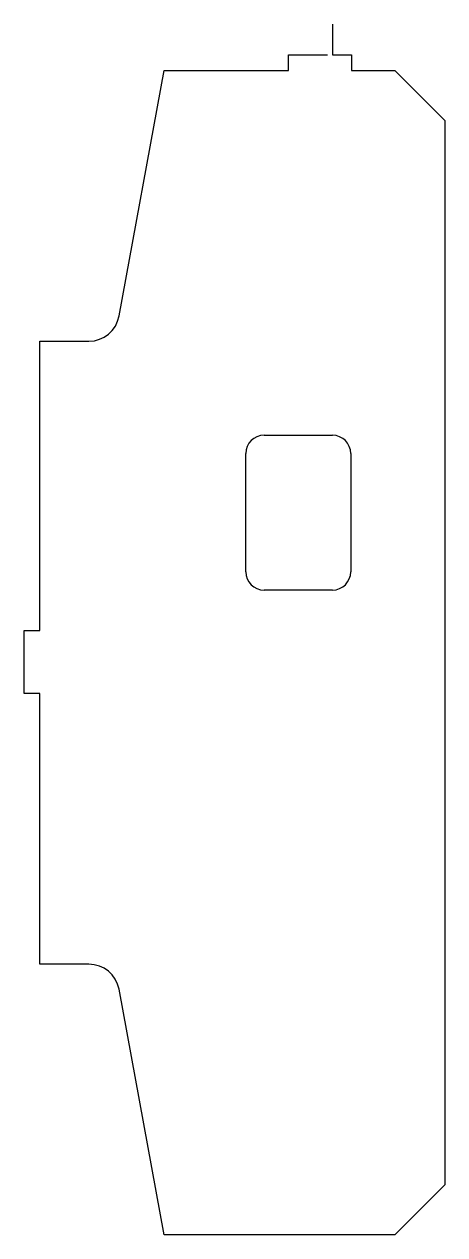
# Model space of a CAD drawing. Extents: x 582 to 650, y 764 to 958.
import ezdxf

# ---------------------------------------------------------------- set-up
doc = ezdxf.new("R2010")
doc.units = 0

msp = doc.modelspace()

# ---------------------------------------------------------------- linework, layer by layer
for p, q in [((631.51, 958.1), (631.51, 953.16)), ((624.44, 950.66), (624.44, 953.16)), ((624.44, 953.16), (630.7, 953.16)), ((631.51, 953.16), (634.56, 953.16)), ((634.56, 953.16), (634.56, 950.66)), ((597.19, 911.21), (604.45, 950.66)), ((604.45, 950.66), (624.44, 950.66)), ((634.56, 950.66), (641.52, 950.66)), ((641.52, 950.66), (649.56, 942.62)), ((649.56, 942.62), (649.56, 771.58)), ((584.44, 860.66), (584.44, 907.16)), ((584.44, 907.16), (592.34, 907.16)), ((620.5, 892.04), (631.5, 892.04)), ((617.56, 870.1), (617.56, 889.1)), ((634.44, 889.1), (634.44, 870.1)), ((626, 867.16), (620.5, 867.16)), ((631.5, 867.16), (626, 867.16)), ((581.94, 850.54), (581.94, 860.66)), ((581.94, 860.66), (584.44, 860.66)), ((584.44, 850.54), (581.94, 850.54)), ((584.44, 807.04), (584.44, 850.54)), ((592.34, 807.04), (584.44, 807.04)), ((604.45, 763.54), (597.19, 802.99)), ((649.56, 771.58), (641.52, 763.54)), ((641.52, 763.54), (604.45, 763.54))]:
    msp.add_line(p, q)
for centre, radius, start, end in [((592.34, 912.1), 4.94, 270, 349.6016), ((620.5, 889.1), 2.94, 90, 180), ((631.5, 889.1), 2.94, 0, 90), ((620.5, 870.1), 2.94, 180, 270), ((631.5, 870.1), 2.94, 270, 0), ((592.34, 802.1), 4.93, 10.3984, 90)]:
    msp.add_arc(centre, radius, start, end)

doc.saveas('drawing.dxf')
